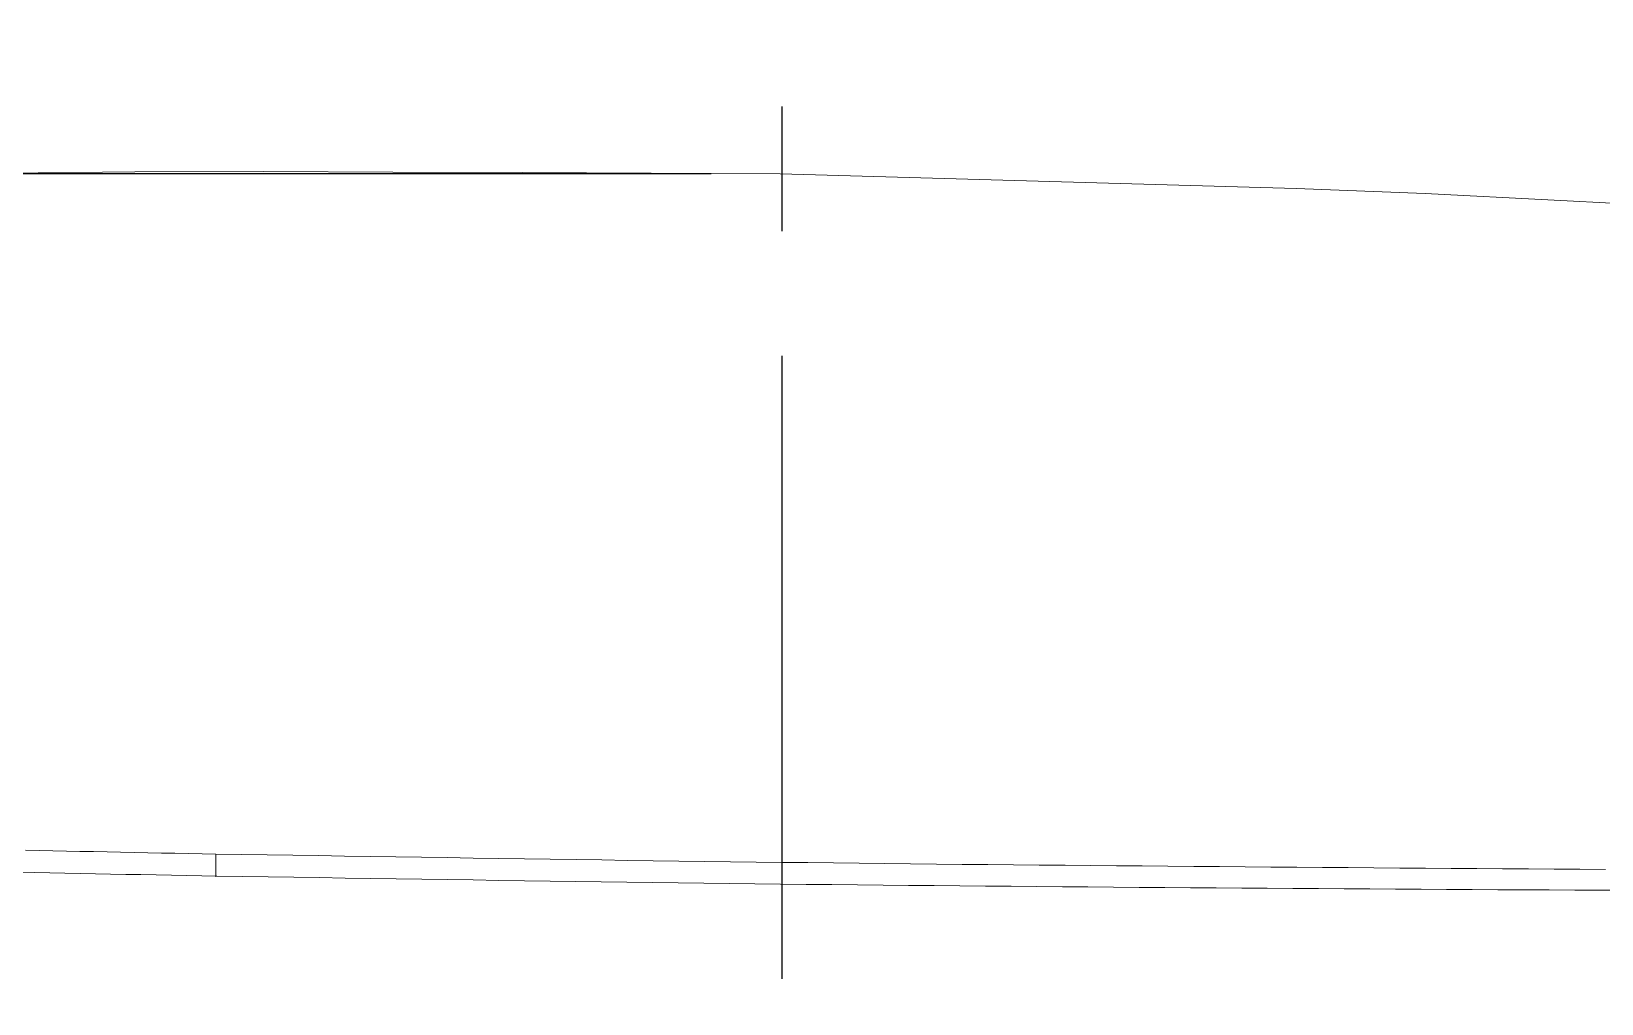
# Model space of a CAD drawing. Extents: x -5208 to -4788, y -2139 to -1842.
# Drawn here: x -5013.46 to -4991.42, y -1941.51 to -1927.86 of the extents above; entities that cross this region are included whole.
import ezdxf

# ---------------------------------------------------------------- set-up
doc = ezdxf.new("R2010")
doc.units = 0
doc.header["$LTSCALE"] = 7
doc.linetypes.add('CENTER', pattern=[2, 1.25, -0.25, 0.25, -0.25])
for name, color, linetype in [('1', 1, 'CENTER'), ('D', 2, 'CONTINUOUS'), ('Trimetric', 7, 'CONTINUOUS')]:
    doc.layers.add(name, color=color, linetype=linetype)

msp = doc.modelspace()

# ---------------------------------------------------------------- linework, layer by layer
at = {"layer": '1'}
msp.add_line((-5002.92, -1955.168), (-5002.92, -1927.862), dxfattribs=at)
at = {"layer": 'D'}
msp.add_line((-5003.92, -1929.863), (-5074.731, -1929.863), dxfattribs=at)
at = {"layer": 'Trimetric', "color": 0, "linetype": 'Continuous', "lineweight": 18}
for points in [[(-5030.124, -1930.327), (-5028.314, -1930.237), (-5026.503, -1930.166), (-5024.692, -1930.1), (-5022.881, -1930.042), (-5021.07, -1929.992), (-5019.258, -1929.944), (-5017.446, -1929.909), (-5015.635, -1929.874), (-5013.823, -1929.853), (-5012.011, -1929.833), (-5010.199, -1929.829), (-5008.386, -1929.837), (-5006.574, -1929.845), (-5004.762, -1929.853), (-5002.95, -1929.862), (-5001.139, -1929.913), (-4999.327, -1929.964), (-4997.516, -1930.016), (-4995.705, -1930.067), (-4993.894, -1930.138), (-4992.084, -1930.232), (-4990.275, -1930.326)], [(-5013.544, -1939.361), (-5013.353, -1939.365), (-5013.163, -1939.369), (-5012.972, -1939.373), (-5012.781, -1939.377), (-5012.591, -1939.38), (-5012.4, -1939.384), (-5012.21, -1939.388), (-5012.019, -1939.392), (-5011.828, -1939.396), (-5011.638, -1939.4), (-5011.447, -1939.404), (-5011.256, -1939.407), (-5011.066, -1939.411), (-5010.875, -1939.415)], [(-5010.875, -1939.733), (-5010.875, -1939.415)], [(-5010.875, -1939.415), (-5010.514, -1939.421), (-5010.152, -1939.426), (-5009.791, -1939.432), (-5009.43, -1939.437), (-5009.068, -1939.443), (-5008.707, -1939.448), (-5008.345, -1939.454), (-5007.984, -1939.46), (-5007.623, -1939.465), (-5007.261, -1939.471), (-5006.9, -1939.476), (-5006.539, -1939.482), (-5006.177, -1939.487), (-5005.816, -1939.493), (-5005.454, -1939.498), (-5005.093, -1939.503), (-5004.732, -1939.508), (-5004.37, -1939.513), (-5004.009, -1939.518), (-5003.647, -1939.523), (-5003.286, -1939.527), (-5002.925, -1939.531), (-5002.563, -1939.535), (-5002.202, -1939.54), (-5001.84, -1939.544), (-5001.479, -1939.548), (-5001.118, -1939.551), (-5000.756, -1939.555), (-5000.395, -1939.559), (-5000.033, -1939.562), (-4999.672, -1939.565), (-4999.311, -1939.569), (-4998.949, -1939.572), (-4998.588, -1939.575), (-4998.226, -1939.579), (-4997.865, -1939.582), (-4997.504, -1939.585), (-4997.142, -1939.588), (-4996.781, -1939.591), (-4996.419, -1939.594), (-4996.058, -1939.597), (-4995.697, -1939.6), (-4995.335, -1939.603), (-4994.974, -1939.605), (-4994.612, -1939.608), (-4994.251, -1939.611), (-4993.89, -1939.613), (-4993.528, -1939.616), (-4993.167, -1939.619), (-4992.805, -1939.621), (-4992.444, -1939.624), (-4992.082, -1939.626), (-4991.721, -1939.628), (-4991.36, -1939.631)], [(-5013.631, -1939.671), (-5013.418, -1939.675), (-5013.205, -1939.679), (-5012.991, -1939.683), (-5012.778, -1939.688), (-5012.564, -1939.692), (-5012.351, -1939.696), (-5012.138, -1939.7), (-5011.924, -1939.704), (-5011.711, -1939.708), (-5011.497, -1939.712), (-5011.284, -1939.716), (-5011.07, -1939.72), (-5010.857, -1939.724)], [(-5010.857, -1939.724), (-5010.497, -1939.73), (-5010.138, -1939.735), (-5009.778, -1939.741), (-5009.418, -1939.746), (-5009.059, -1939.751), (-5008.699, -1939.757), (-5008.339, -1939.762), (-5007.98, -1939.767), (-5007.62, -1939.773), (-5007.26, -1939.778), (-5006.901, -1939.784), (-5006.541, -1939.789), (-5006.181, -1939.794), (-5005.822, -1939.8), (-5005.462, -1939.805), (-5005.102, -1939.81), (-5004.742, -1939.814), (-5004.383, -1939.819), (-5004.023, -1939.823), (-5003.663, -1939.828), (-5003.304, -1939.832), (-5002.944, -1939.836), (-5002.584, -1939.84), (-5002.225, -1939.844), (-5001.865, -1939.847), (-5001.505, -1939.851), (-5001.146, -1939.854), (-5000.786, -1939.857), (-5000.426, -1939.861), (-5000.066, -1939.864), (-4999.707, -1939.867), (-4999.347, -1939.87), (-4998.987, -1939.873), (-4998.628, -1939.876), (-4998.268, -1939.879), (-4997.908, -1939.882), (-4997.549, -1939.884), (-4997.189, -1939.887), (-4996.829, -1939.89), (-4996.469, -1939.892), (-4996.11, -1939.895), (-4995.75, -1939.897), (-4995.39, -1939.899), (-4995.031, -1939.901), (-4994.671, -1939.904), (-4994.311, -1939.906), (-4993.951, -1939.908), (-4993.592, -1939.91), (-4993.232, -1939.913), (-4992.872, -1939.915), (-4992.513, -1939.916), (-4992.153, -1939.918), (-4991.793, -1939.92), (-4991.433, -1939.922), (-4991.074, -1939.924)]]:
    msp.add_lwpolyline(points, dxfattribs=at)

doc.saveas('drawing.dxf')
